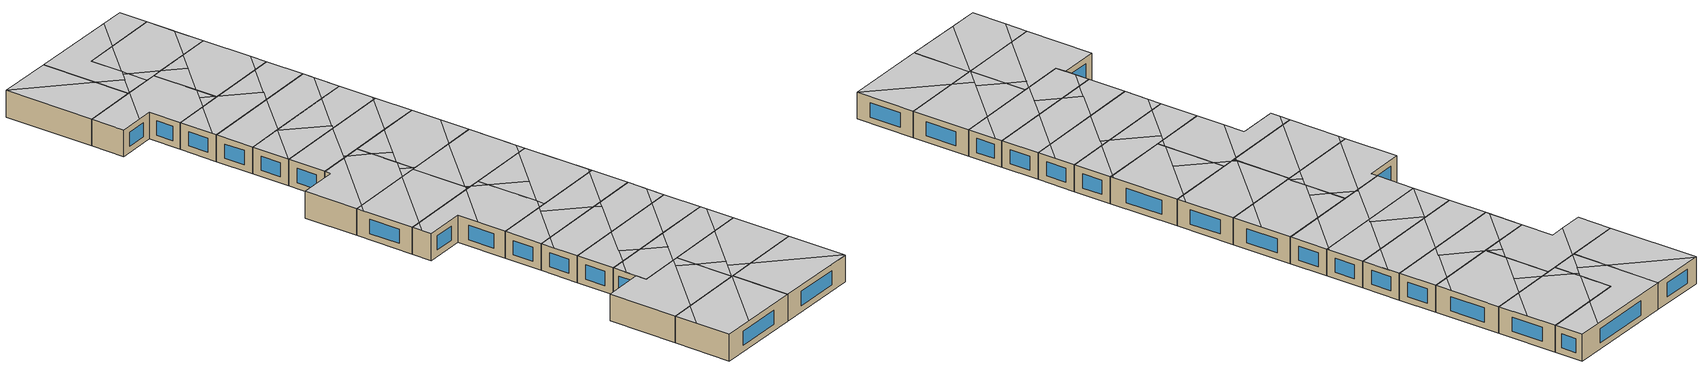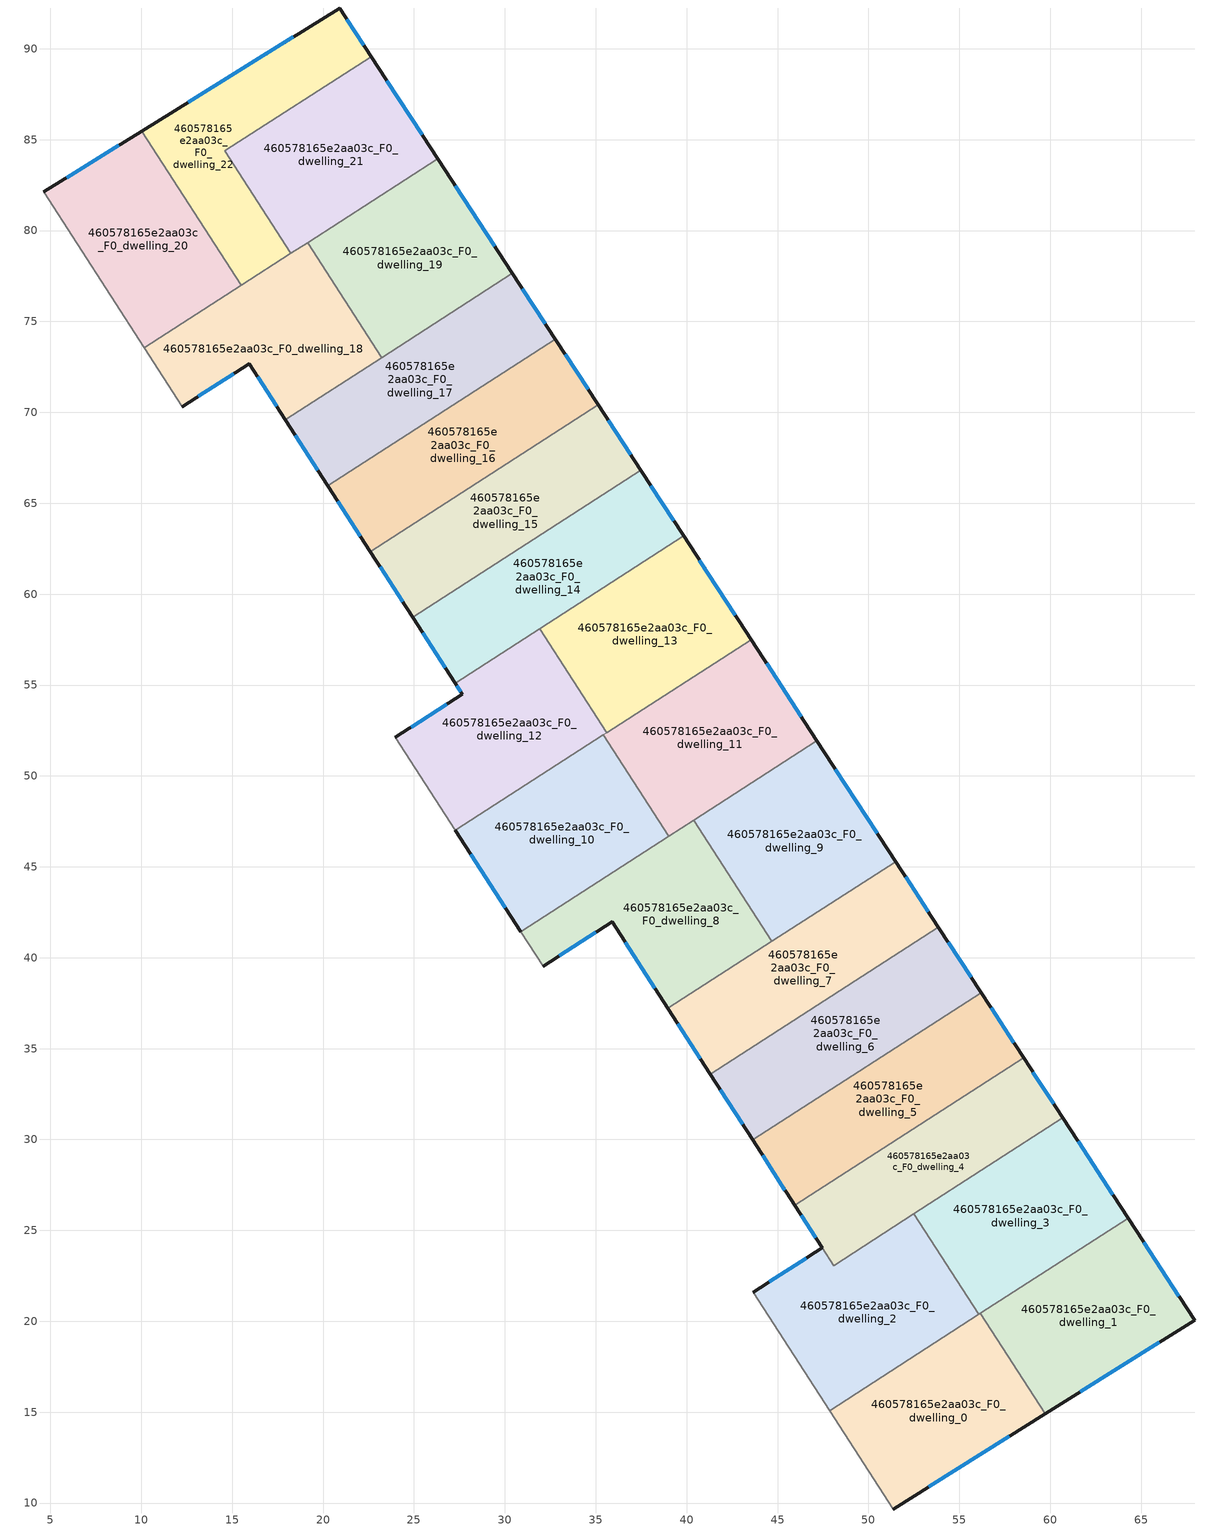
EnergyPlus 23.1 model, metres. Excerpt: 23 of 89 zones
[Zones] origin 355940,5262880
460578165e2aa03c_F0_dwelling_0
 floor ground (EU_floor_Construction): 56.16,20.44 59.72,14.92 51.35,9.67 47.86,15.09 z0
 wall outside (EU_wall_Construction): 51.35,9.67 59.72,14.92 z0:3
 wall to 460578165e2aa03c_F0_dwelling_1 (EU_wall_Construction): 59.72,14.92 56.16,20.44 z0:3
 wall adiabatic (EU_wall_Construction): 47.86,15.09 51.35,9.67 z0:3
 wall to 460578165e2aa03c_F0_dwelling_2 (EU_wall_Construction): 56.07,20.38 47.86,15.09 z0:3
 wall to 460578165e2aa03c_F0_dwelling_3 (EU_wall_Construction): 56.16,20.44 56.07,20.38 z0:3
 window (EU_Window_Construction): 53.32,10.9 57.76,13.68 z0.7:2.3
 ceiling to 460578165e2aa03c_F1_dwelling_2 (EU_floor_Construction): 54.1,11.4 56.04,20.36 50.01,16.48 49.25,12.94 51.35,9.67 z3
 ceiling to 460578165e2aa03c_F1_dwelling_4 (EU_floor_Construction): 49.25,12.94 50.01,16.48 47.86,15.09 z3
 ceiling to 460578165e2aa03c_F1_dwelling_0 (EU_floor_Construction): 59.72,14.92 56.16,20.44 56.07,20.38 56.04,20.36 54.1,11.4 z3
460578165e2aa03c_F0_dwelling_1
 floor ground (EU_floor_Construction): 64.28,25.67 67.94,20.06 59.72,14.92 56.16,20.44 z0
 wall outside (EU_wall_Construction): 59.72,14.92 67.94,20.06 64.28,25.67 z0:3
 wall to 460578165e2aa03c_F0_dwelling_3 (EU_wall_Construction): 64.28,25.67 56.16,20.44 z0:3
 window (EU_Window_Construction): 61.65,16.12 66.01,18.85 / 67.08,21.38 65.14,24.36 z0.7:2.3
 ceiling to 460578165e2aa03c_F1_dwelling_0 (EU_floor_Construction): 67.94,20.06 67.9,20.12 58.74,22.1 56.16,20.44 59.72,14.92 z3
 ceiling to 460578165e2aa03c_F1_dwelling_1 (EU_floor_Construction): 67.9,20.12 64.28,25.67 58.74,22.1 z3
460578165e2aa03c_F0_dwelling_10
 floor ground (EU_floor_Construction): 35.42,52.26 39.01,46.69 30.88,41.44 27.28,47.01 z0
 wall outside (EU_wall_Construction): 27.28,47.01 30.88,41.44 z0:3
 wall to 460578165e2aa03c_F0_dwelling_11 (EU_wall_Construction): 39.01,46.69 35.42,52.26 z0:3
 wall to 460578165e2aa03c_F0_dwelling_12 (EU_wall_Construction): 35.42,52.26 27.28,47.01 z0:3
 wall to 460578165e2aa03c_F0_dwelling_8 (EU_wall_Construction): 30.88,41.44 39.01,46.69 z0:3
 window (EU_Window_Construction): 28.13,45.7 30.03,42.75 z0.7:2.3
 ceiling to 460578165e2aa03c_F1_dwelling_10 (EU_floor_Construction): 38.67,46.47 38.79,47.03 35.42,52.26 33.88,51.27 31.9,42.1 z3
 ceiling to 460578165e2aa03c_F1_dwelling_8 (EU_floor_Construction): 39.01,46.69 38.81,47.01 38.79,47.01 38.67,46.47 z3
 ceiling to 460578165e2aa03c_F1_dwelling_12 (EU_floor_Construction): 31.9,42.1 33.88,51.26 28.02,47.49 27.76,46.27 30.88,41.44 z3
 ceiling to 460578165e2aa03c_F1_dwelling_14 (EU_floor_Construction): 27.76,46.27 28.02,47.49 27.28,47.01 z3
460578165e2aa03c_F0_dwelling_11
 floor ground (EU_floor_Construction): 43.54,57.5 47.17,51.94 39.01,46.69 35.42,52.26 z0
 wall outside (EU_wall_Construction): 47.17,51.94 43.54,57.5 z0:3
 wall to 460578165e2aa03c_F0_dwelling_13 (EU_wall_Construction): 43.54,57.5 35.6,52.38 z0:3
 wall to 460578165e2aa03c_F0_dwelling_9 (EU_wall_Construction): 40.38,47.57 47.17,51.94 z0:3
 wall to 460578165e2aa03c_F0_dwelling_12 (EU_wall_Construction): 35.6,52.38 35.42,52.26 z0:3
 wall to 460578165e2aa03c_F0_dwelling_8 (EU_wall_Construction): 39.01,46.69 40.38,47.57 z0:3
 window (EU_Window_Construction): 46.32,53.25 44.4,56.19 z0.7:2.3
 ceiling to 460578165e2aa03c_F1_dwelling_9 (EU_floor_Construction): 46.28,51.37 46.59,52.82 43.54,57.5 40.65,55.64 38.8,47.03 38.81,47.01 39.33,46.89 z3
 ceiling adiabatic (EU_roof_Construction): 38.8,47.03 40.65,55.64 35.42,52.26 z3
 ceiling to 460578165e2aa03c_F1_dwelling_7 (EU_floor_Construction): 47.17,51.94 46.59,52.82 46.28,51.37 z3
 ceiling to 460578165e2aa03c_F1_dwelling_8 (EU_floor_Construction): 39.33,46.89 38.81,47.01 39.01,46.69 z3
460578165e2aa03c_F0_dwelling_12
 floor ground (EU_floor_Construction): 31.91,58.1 35.6,52.38 27.28,47.01 23.98,52.14 27.67,54.49 27.27,55.11 z0
 wall outside (EU_wall_Construction): 27.27,55.11 27.67,54.49 23.98,52.14 z0:3
 wall to 460578165e2aa03c_F0_dwelling_13 (EU_wall_Construction): 35.6,52.38 31.91,58.1 z0:3
 wall adiabatic (EU_wall_Construction): 23.98,52.14 27.28,47.01 z0:3
 wall to 460578165e2aa03c_F0_dwelling_14 (EU_wall_Construction): 31.91,58.1 27.27,55.11 z0:3
 window (EU_Window_Construction): 26.8,53.94 24.85,52.69 / 27.37,54.96 27.58,54.64 z0.7:2.3
 ceiling to 460578165e2aa03c_F1_dwelling_12 (EU_floor_Construction): 33.88,51.26 34.49,54.1 32.89,56.59 30.41,57.13 30.06,56.9 28.02,47.49 z3
 ceiling to 460578165e2aa03c_F1_dwelling_11 (EU_floor_Construction): 35.5,52.54 34.49,54.1 34.21,52.82 z3
 ceiling to 460578165e2aa03c_F1_dwelling_14 (EU_floor_Construction): 28.02,47.49 30.06,56.9 27.27,55.11 27.67,54.49 23.98,52.14 27.28,47.01 z3
 ceiling to 460578165e2aa03c_F1_dwelling_13 (EU_floor_Construction): 32.89,56.59 31.91,58.1 30.41,57.13 z3
 ceiling to 460578165e2aa03c_F1_dwelling_10 (EU_floor_Construction): 35.6,52.38 35.5,52.54 34.21,52.82 33.88,51.27 z3
460578165e2aa03c_F0_dwelling_13
 floor ground (EU_floor_Construction): 39.83,63.2 43.54,57.5 35.6,52.38 31.91,58.1 z0
 wall outside (EU_wall_Construction): 43.54,57.5 39.83,63.2 z0:3
 wall to 460578165e2aa03c_F0_dwelling_14 (EU_wall_Construction): 39.83,63.2 31.91,58.1 z0:3
 window (EU_Window_Construction): 42.67,58.84 40.7,61.86 z0.7:2.3
 ceiling to 460578165e2aa03c_F1_dwelling_11 (EU_floor_Construction): 40.65,55.63 41.68,60.37 39.83,63.2 35.91,60.68 34.49,54.1 35.5,52.54 35.77,52.48 z3
 ceiling to 460578165e2aa03c_F1_dwelling_9 (EU_floor_Construction): 43.54,57.5 41.68,60.37 40.65,55.63 z3
 ceiling to 460578165e2aa03c_F1_dwelling_13 (EU_floor_Construction): 34.93,56.15 35.91,60.68 31.91,58.1 32.89,56.59 z3
 ceiling to 460578165e2aa03c_F1_dwelling_10 (EU_floor_Construction): 35.77,52.48 35.5,52.54 35.6,52.38 z3
 ceiling to 460578165e2aa03c_F1_dwelling_12 (EU_floor_Construction): 34.49,54.1 34.93,56.15 32.89,56.59 z3
460578165e2aa03c_F0_dwelling_14
 floor ground (EU_floor_Construction): 37.48,66.81 39.83,63.2 27.27,55.11 24.94,58.72 z0
 wall outside (EU_wall_Construction): 24.94,58.72 27.27,55.11 / 39.83,63.2 37.48,66.81 z0:3
 wall to 460578165e2aa03c_F0_dwelling_15 (EU_wall_Construction): 37.48,66.81 24.94,58.72 z0:3
 window (EU_Window_Construction): 25.49,57.87 26.72,55.96 / 39.28,64.05 38.03,65.96 z0.7:2.3
 ceiling to 460578165e2aa03c_F1_dwelling_13 (EU_floor_Construction): 35.91,60.68 37.19,66.62 31.34,62.85 30.12,57.19 30.4,57.13 z3
 ceiling to 460578165e2aa03c_F1_dwelling_11 (EU_floor_Construction): 39.83,63.2 37.48,66.81 37.19,66.62 35.91,60.68 z3
 ceiling to 460578165e2aa03c_F1_dwelling_12 (EU_floor_Construction): 30.4,57.13 30.12,57.19 30.06,56.9 z3
 ceiling to 460578165e2aa03c_F1_dwelling_14 (EU_floor_Construction): 30.06,56.9 31.34,62.85 24.94,58.72 27.27,55.11 z3
460578165e2aa03c_F0_dwelling_15
 floor ground (EU_floor_Construction): 35.13,70.42 37.48,66.81 24.94,58.72 22.61,62.34 z0
 wall outside (EU_wall_Construction): 22.61,62.34 24.94,58.72 / 37.48,66.81 35.13,70.42 z0:3
 wall to 460578165e2aa03c_F0_dwelling_16 (EU_wall_Construction): 35.13,70.42 22.61,62.34 z0:3
 window (EU_Window_Construction): 23.15,61.49 24.39,59.57 / 36.93,67.66 35.68,69.57 z0.7:2.3
 ceiling to 460578165e2aa03c_F1_dwelling_14 (EU_floor_Construction): 31.34,62.85 31.45,63.34 26.17,64.48 24.93,58.73 24.94,58.72 z3
 ceiling to 460578165e2aa03c_F1_dwelling_13 (EU_floor_Construction): 37.19,66.62 37.29,67.09 35.13,70.42 32.63,68.81 31.34,62.85 z3
 ceiling to 460578165e2aa03c_F1_dwelling_15 (EU_floor_Construction): 31.45,63.34 32.63,68.81 26.22,64.67 26.17,64.48 z3
 ceiling to 460578165e2aa03c_F1_dwelling_11 (EU_floor_Construction): 37.48,66.81 37.29,67.09 37.19,66.62 z3
 ceiling to 460578165e2aa03c_F1_dwelling_16 (EU_floor_Construction): 24.93,58.73 26.22,64.67 22.61,62.34 z3
460578165e2aa03c_F0_dwelling_16
 floor ground (EU_floor_Construction): 32.77,74.03 35.13,70.42 22.61,62.34 20.27,65.97 z0
 wall outside (EU_wall_Construction): 20.27,65.97 22.61,62.34 / 35.13,70.42 32.77,74.03 z0:3
 wall to 460578165e2aa03c_F0_dwelling_17 (EU_wall_Construction): 32.77,74.03 20.27,65.97 z0:3
 window (EU_Window_Construction): 20.82,65.12 22.06,63.2 / 34.57,71.27 33.33,73.18 z0.7:2.3
 ceiling to 460578165e2aa03c_F1_dwelling_16 (EU_floor_Construction): 26.22,64.67 27.5,70.64 20.27,65.97 22.61,62.34 z3
 ceiling to 460578165e2aa03c_F1_dwelling_13 (EU_floor_Construction): 35.13,70.42 33.51,72.9 32.63,68.81 z3
 ceiling adiabatic (EU_roof_Construction): 32.63,68.81 33.51,72.9 32.77,74.03 27.5,70.64 26.22,64.67 z3
460578165e2aa03c_F0_dwelling_17
 floor ground (EU_floor_Construction): 30.41,77.65 32.77,74.03 20.27,65.97 17.93,69.6 z0
 wall outside (EU_wall_Construction): 17.93,69.6 20.27,65.97 / 32.77,74.03 30.41,77.65 z0:3
 wall to 460578165e2aa03c_F0_dwelling_19 (EU_wall_Construction): 30.41,77.65 23.22,73.01 z0:3
 wall to 460578165e2aa03c_F0_dwelling_18 (EU_wall_Construction): 23.22,73.01 17.93,69.6 z0:3
 window (EU_Window_Construction): 18.48,68.75 19.72,66.82 / 32.22,74.88 30.97,76.8 z0.7:2.3
 ceiling to 460578165e2aa03c_F1_dwelling_16 (EU_floor_Construction): 27.5,70.64 27.82,72.11 23.33,73.08 21.18,71.7 20.03,66.35 20.27,65.97 z3
 ceiling to 460578165e2aa03c_F1_dwelling_15 (EU_floor_Construction): 32.77,74.03 30.41,77.65 28.79,76.61 27.5,70.64 z3
 ceiling to 460578165e2aa03c_F1_dwelling_18 (EU_floor_Construction): 20.03,66.35 21.18,71.7 17.93,69.6 z3
 ceiling to 460578165e2aa03c_F1_dwelling_17 (EU_floor_Construction): 27.82,72.11 28.79,76.61 23.33,73.08 z3
460578165e2aa03c_F0_dwelling_18
 floor ground (EU_floor_Construction): 19.15,79.34 23.22,73.01 17.93,69.6 15.94,72.68 12.26,70.32 10.17,73.55 z0
 wall outside (EU_wall_Construction): 12.26,70.32 15.94,72.68 17.93,69.6 z0:3
 wall adiabatic (EU_wall_Construction): 10.17,73.55 12.26,70.32 z0:3
 wall to 460578165e2aa03c_F0_dwelling_20 (EU_wall_Construction): 15.49,76.98 10.17,73.55 z0:3
 wall to 460578165e2aa03c_F0_dwelling_19 (EU_wall_Construction): 23.22,73.01 19.15,79.34 z0:3
 wall to 460578165e2aa03c_F0_dwelling_22 (EU_wall_Construction): 18.23,78.75 15.49,76.98 z0:3
 wall to 460578165e2aa03c_F0_dwelling_21 (EU_wall_Construction): 19.15,79.34 18.23,78.75 z0:3
 window (EU_Window_Construction): 16.41,71.96 17.46,70.32 / 13.12,70.87 15.08,72.13 z0.7:2.3
 ceiling to 460578165e2aa03c_F1_dwelling_18 (EU_floor_Construction): 21.18,71.7 21.91,75.05 19.15,79.34 15.67,77.09 14.52,71.77 15.94,72.68 17.93,69.6 z3
 ceiling to 460578165e2aa03c_F1_dwelling_16 (EU_floor_Construction): 23.22,73.01 23.15,73.12 21.56,73.46 21.18,71.7 z3
 ceiling adiabatic (EU_roof_Construction): 14.52,71.77 15.67,77.09 10.17,73.55 12.26,70.32 z3
 ceiling to 460578165e2aa03c_F1_dwelling_17 (EU_floor_Construction): 23.15,73.12 21.91,75.05 21.56,73.46 z3
460578165e2aa03c_F0_dwelling_19
 floor ground (EU_floor_Construction): 26.31,83.95 30.41,77.65 23.22,73.01 19.15,79.34 z0
 wall outside (EU_wall_Construction): 30.41,77.65 26.31,83.95 z0:3
 wall to 460578165e2aa03c_F0_dwelling_21 (EU_wall_Construction): 26.31,83.95 19.15,79.34 z0:3
 window (EU_Window_Construction): 29.45,79.13 27.27,82.47 z0.7:2.3
 ceiling to 460578165e2aa03c_F1_dwelling_17 (EU_floor_Construction): 28.79,76.61 29.37,79.26 26.31,83.95 23.43,82.1 21.91,75.05 23.15,73.12 23.33,73.08 z3
 ceiling to 460578165e2aa03c_F1_dwelling_18 (EU_floor_Construction): 21.91,75.05 22.84,79.38 20.12,79.96 19.15,79.34 z3
 ceiling to 460578165e2aa03c_F1_dwelling_15 (EU_floor_Construction): 30.41,77.65 29.37,79.26 28.79,76.61 z3
 ceiling to 460578165e2aa03c_F1_dwelling_19 (EU_floor_Construction): 22.84,79.38 23.43,82.1 20.12,79.96 z3
460578165e2aa03c_F0_dwelling_2
 floor ground (EU_floor_Construction): 52.5,25.91 56.07,20.38 47.86,15.09 43.66,21.61 47.46,24.04 48.09,23.06 z0
 wall outside (EU_wall_Construction): 47.46,24.04 43.66,21.61 z0:3
 wall to 460578165e2aa03c_F0_dwelling_3 (EU_wall_Construction): 56.07,20.38 52.5,25.91 z0:3
 wall adiabatic (EU_wall_Construction): 43.66,21.61 47.86,15.09 z0:3
 wall to 460578165e2aa03c_F0_dwelling_4 (EU_wall_Construction): 52.5,25.91 48.09,23.06 47.46,24.04 z0:3
 window (EU_Window_Construction): 46.57,23.47 44.55,22.18 z0.7:2.3
 ceiling to 460578165e2aa03c_F1_dwelling_4 (EU_floor_Construction): 50.01,16.48 51.98,25.57 48.09,23.06 47.46,24.04 43.66,21.61 47.86,15.09 z3
 ceiling adiabatic (EU_roof_Construction): 53.73,24 52.5,25.91 51.98,25.57 51.73,24.43 z3
 ceiling to 460578165e2aa03c_F1_dwelling_2 (EU_floor_Construction): 56.04,20.36 56.05,20.4 53.73,24 51.73,24.43 50.02,16.48 z3
460578165e2aa03c_F0_dwelling_20
 floor ground (EU_floor_Construction): 10.01,85.47 15.49,76.98 10.17,73.55 4.64,82.13 z0
 wall outside (EU_wall_Construction): 10.01,85.47 4.64,82.13 z0:3
 wall to 460578165e2aa03c_F0_dwelling_22 (EU_wall_Construction): 15.49,76.98 10.01,85.47 z0:3
 wall adiabatic (EU_wall_Construction): 4.64,82.13 10.17,73.55 z0:3
 window (EU_Window_Construction): 8.75,84.69 5.9,82.92 z0.7:2.3
 ceiling to 460578165e2aa03c_F1_dwelling_20 (EU_floor_Construction): 15.49,76.98 13.34,80.31 4.71,82.18 4.64,82.13 10.17,73.55 z3
 ceiling to 460578165e2aa03c_F1_dwelling_21 (EU_floor_Construction): 13.34,80.31 10.01,85.47 4.71,82.18 z3
460578165e2aa03c_F0_dwelling_21
 floor ground (EU_floor_Construction): 22.65,89.57 26.31,83.95 18.23,78.75 14.6,84.38 z0
 wall outside (EU_wall_Construction): 26.31,83.95 22.65,89.57 z0:3
 wall to 460578165e2aa03c_F0_dwelling_22 (EU_wall_Construction): 22.65,89.57 14.6,84.38 18.23,78.75 z0:3
 window (EU_Window_Construction): 25.45,85.27 23.51,88.25 z0.7:2.3
 ceiling to 460578165e2aa03c_F1_dwelling_19 (EU_floor_Construction): 23.43,82.1 24.44,86.81 22.65,89.57 17.67,86.35 16.58,81.32 17.02,80.63 20.12,79.96 z3
 ceiling to 460578165e2aa03c_F1_dwelling_17 (EU_floor_Construction): 26.31,83.95 24.44,86.81 23.43,82.1 z3
 ceiling to 460578165e2aa03c_F1_dwelling_18 (EU_floor_Construction): 20.12,79.96 17.02,80.63 18.23,78.75 z3
 ceiling to 460578165e2aa03c_F1_dwelling_21 (EU_floor_Construction): 16.58,81.32 17.67,86.35 14.6,84.38 z3
460578165e2aa03c_F0_dwelling_22
 floor ground (EU_floor_Construction): 20.91,92.24 22.65,89.57 14.6,84.38 18.23,78.75 15.49,76.98 10.01,85.47 z0
 wall outside (EU_wall_Construction): 22.65,89.57 20.91,92.24 10.01,85.47 z0:3
 window (EU_Window_Construction): 18.35,90.65 12.57,87.06 / 22.24,90.19 21.31,91.61 z0.7:2.3
 ceiling to 460578165e2aa03c_F1_dwelling_21 (EU_floor_Construction): 16.23,79.69 16.58,81.32 14.6,84.38 17.67,86.35 18.63,90.83 10.01,85.47 13.34,80.31 z3
 ceiling to 460578165e2aa03c_F1_dwelling_19 (EU_floor_Construction): 22.65,89.57 20.91,92.24 18.63,90.83 17.67,86.35 z3
 ceiling to 460578165e2aa03c_F1_dwelling_18 (EU_floor_Construction): 18.23,78.75 17.02,80.63 16.46,80.75 15.67,77.09 z3
 ceiling adiabatic (EU_roof_Construction): 18.23,78.75 16.58,81.32 16.46,80.75 17.02,80.63 18.23,78.75 15.67,77.09 16.23,79.69 13.34,80.31 15.49,76.98 z3
460578165e2aa03c_F0_dwelling_3
 floor ground (EU_floor_Construction): 60.69,31.19 64.28,25.67 56.07,20.38 52.5,25.91 z0
 wall outside (EU_wall_Construction): 64.28,25.67 60.69,31.19 z0:3
 wall to 460578165e2aa03c_F0_dwelling_4 (EU_wall_Construction): 60.69,31.19 52.5,25.91 z0:3
 window (EU_Window_Construction): 63.44,26.97 61.53,29.89 z0.7:2.3
 ceiling to 460578165e2aa03c_F1_dwelling_1 (EU_floor_Construction): 64.28,25.67 60.69,31.19 58.01,29.46 56.52,22.58 58.74,22.1 z3
 ceiling to 460578165e2aa03c_F1_dwelling_0 (EU_floor_Construction): 58.74,22.1 56.52,22.58 56.05,20.4 56.07,20.38 56.16,20.44 z3
 ceiling to 460578165e2aa03c_F1_dwelling_3 (EU_floor_Construction): 56.69,23.36 58.01,29.46 52.5,25.91 53.73,24 z3
 ceiling to 460578165e2aa03c_F1_dwelling_2 (EU_floor_Construction): 56.05,20.4 56.69,23.36 53.73,24 z3
460578165e2aa03c_F0_dwelling_4
 floor ground (EU_floor_Construction): 58.54,34.49 60.69,31.19 48.09,23.06 45.96,26.37 z0
 wall outside (EU_wall_Construction): 60.69,31.19 58.54,34.49 / 45.96,26.37 47.46,24.04 z0:3
 wall to 460578165e2aa03c_F0_dwelling_5 (EU_wall_Construction): 58.54,34.49 45.96,26.37 z0:3
 window (EU_Window_Construction): 60.19,31.96 59.05,33.71 / 46.31,25.82 47.11,24.59 z0.7:2.3
 ceiling to 460578165e2aa03c_F1_dwelling_3 (EU_floor_Construction): 58.01,29.46 58.96,33.85 58.54,34.49 53.15,31.01 51.98,25.57 z3
 ceiling to 460578165e2aa03c_F1_dwelling_1 (EU_floor_Construction): 60.69,31.19 58.96,33.85 58.01,29.46 z3
 ceiling to 460578165e2aa03c_F1_dwelling_4 (EU_floor_Construction): 51.98,25.57 52.56,28.27 49.82,28.87 47.32,27.25 46.83,25.01 48.09,23.06 z3
 ceiling to 460578165e2aa03c_F1_dwelling_5 (EU_floor_Construction): 52.56,28.27 53.15,31.01 49.82,28.87 z3
 ceiling to 460578165e2aa03c_F1_dwelling_6 (EU_floor_Construction): 46.83,25.01 47.32,27.25 45.96,26.37 z3
460578165e2aa03c_F0_dwelling_5
 floor ground (EU_floor_Construction): 56.2,38.08 58.54,34.49 45.96,26.37 43.63,29.98 z0
 wall outside (EU_wall_Construction): 43.63,29.98 45.96,26.37 / 58.54,34.49 56.2,38.08 z0:3
 wall to 460578165e2aa03c_F0_dwelling_6 (EU_wall_Construction): 56.2,38.08 43.63,29.98 z0:3
 window (EU_Window_Construction): 44.18,29.13 45.41,27.22 / 57.99,35.33 56.75,37.24 z0.7:2.3
 ceiling to 460578165e2aa03c_F1_dwelling_5 (EU_floor_Construction): 53.15,31.01 54.44,36.95 48.6,33.18 47.76,29.31 49.82,28.87 z3
 ceiling to 460578165e2aa03c_F1_dwelling_6 (EU_floor_Construction): 47.32,27.25 48.6,33.18 43.63,29.98 45.96,26.37 z3
 ceiling to 460578165e2aa03c_F1_dwelling_3 (EU_floor_Construction): 58.54,34.49 56.2,38.08 54.44,36.95 53.15,31.01 z3
 ceiling to 460578165e2aa03c_F1_dwelling_4 (EU_floor_Construction): 49.82,28.87 47.76,29.31 47.32,27.25 z3
460578165e2aa03c_F0_dwelling_6
 floor ground (EU_floor_Construction): 53.85,41.68 56.2,38.08 43.63,29.98 41.3,33.59 z0
 wall outside (EU_wall_Construction): 41.3,33.59 43.63,29.98 / 56.2,38.08 53.85,41.68 z0:3
 wall to 460578165e2aa03c_F0_dwelling_7 (EU_wall_Construction): 53.85,41.68 41.3,33.59 z0:3
 window (EU_Window_Construction): 41.85,32.74 43.08,30.83 / 55.65,38.93 54.4,40.84 z0.7:2.3
 ceiling to 460578165e2aa03c_F1_dwelling_6 (EU_floor_Construction): 48.6,33.18 49.7,38.29 48.86,38.47 42.62,34.44 42.15,32.27 43.63,29.98 z3
 ceiling to 460578165e2aa03c_F1_dwelling_5 (EU_floor_Construction): 54.44,36.95 55.06,39.83 53.85,41.68 49.88,39.13 48.6,33.18 z3
 ceiling to 460578165e2aa03c_F1_dwelling_3 (EU_floor_Construction): 56.2,38.08 55.06,39.83 54.44,36.95 z3
 ceiling to 460578165e2aa03c_F1_dwelling_8 (EU_floor_Construction): 42.15,32.27 42.62,34.44 41.3,33.59 z3
 ceiling to 460578165e2aa03c_F1_dwelling_7 (EU_floor_Construction): 49.7,38.29 49.88,39.13 48.86,38.47 z3
460578165e2aa03c_F0_dwelling_7
 floor ground (EU_floor_Construction): 51.5,45.29 53.85,41.68 41.3,33.59 38.97,37.21 z0
 wall outside (EU_wall_Construction): 38.97,37.21 41.3,33.59 / 53.85,41.68 51.5,45.29 z0:3
 wall to 460578165e2aa03c_F0_dwelling_9 (EU_wall_Construction): 51.5,45.29 44.69,40.9 z0:3
 wall to 460578165e2aa03c_F0_dwelling_8 (EU_wall_Construction): 44.68,40.9 38.97,37.21 z0:3
 window (EU_Window_Construction): 39.52,36.36 40.75,34.44 / 53.3,42.53 52.05,44.44 z0.7:2.3
 ceiling to 460578165e2aa03c_F1_dwelling_7 (EU_floor_Construction): 49.88,39.13 51.17,45.08 43.91,40.39 43.73,39.58 48.86,38.47 z3
 ceiling to 460578165e2aa03c_F1_dwelling_6 (EU_floor_Construction): 48.86,38.47 43.73,39.58 42.62,34.44 z3
 ceiling to 460578165e2aa03c_F1_dwelling_8 (EU_floor_Construction): 42.62,34.44 43.91,40.39 38.97,37.21 41.3,33.59 z3
 ceiling to 460578165e2aa03c_F1_dwelling_5 (EU_floor_Construction): 53.85,41.68 51.5,45.29 51.17,45.08 49.88,39.13 z3
460578165e2aa03c_F0_dwelling_8
 floor ground (EU_floor_Construction): 40.38,47.57 44.68,40.9 38.97,37.21 35.91,41.97 32.1,39.54 30.88,41.44 z0
 wall outside (EU_wall_Construction): 32.1,39.54 35.91,41.97 38.97,37.21 z0:3
 wall adiabatic (EU_wall_Construction): 30.88,41.44 32.1,39.54 z0:3
 wall to 460578165e2aa03c_F0_dwelling_9 (EU_wall_Construction): 44.68,40.9 40.38,47.57 z0:3
 window (EU_Window_Construction): 32.99,40.11 35.01,41.4 / 36.62,40.85 38.25,38.33 z0.7:2.3
 ceiling to 460578165e2aa03c_F1_dwelling_8 (EU_floor_Construction): 43.91,40.39 44.18,41.67 41.06,46.52 39.34,46.89 38.67,46.47 37.25,39.88 38.97,37.21 z3
 ceiling to 460578165e2aa03c_F1_dwelling_10 (EU_floor_Construction): 37.25,39.88 38.67,46.47 31.9,42.1 31.53,40.42 32.1,39.54 35.91,41.97 z3
 ceiling adiabatic (EU_roof_Construction): 41.06,46.52 40.38,47.57 39.34,46.89 z3
 ceiling to 460578165e2aa03c_F1_dwelling_12 (EU_floor_Construction): 31.53,40.42 31.9,42.1 30.88,41.44 z3
 ceiling to 460578165e2aa03c_F1_dwelling_7 (EU_floor_Construction): 44.68,40.9 44.18,41.67 43.91,40.39 z3
460578165e2aa03c_F0_dwelling_9
 floor ground (EU_floor_Construction): 47.17,51.94 51.5,45.29 44.68,40.9 40.38,47.57 z0
 wall outside (EU_wall_Construction): 51.5,45.29 47.17,51.94 z0:3
 window (EU_Window_Construction): 50.48,46.85 48.18,50.38 z0.7:2.3
 ceiling to 460578165e2aa03c_F1_dwelling_7 (EU_floor_Construction): 51.17,45.08 51.29,45.62 47.17,51.94 46.28,51.37 44.18,41.67 44.68,40.9 z3
 ceiling to 460578165e2aa03c_F1_dwelling_8 (EU_floor_Construction): 44.18,41.67 45.04,45.66 41.06,46.52 z3
 ceiling to 460578165e2aa03c_F1_dwelling_5 (EU_floor_Construction): 51.5,45.29 51.29,45.62 51.17,45.08 z3
 ceiling to 460578165e2aa03c_F1_dwelling_9 (EU_floor_Construction): 45.04,45.66 46.28,51.37 40.38,47.57 41.06,46.52 z3
[Building]
EU S2 Campaign: North Axis=0; Terrain=City; Solar Distribution=FullExterior
[Site:Location]
Budapest.Ferenc.Liszt.Intl.AP: Latitude=47.437; Longitude=19.256; Time Zone=1; Elevation=185
[SizingPeriod:WeatherFileDays]
AnnualSizingPeriod: Begin Month=1; Begin Day of Month=1; End Month=12; End Day of Month=31; Day of Week for Start Day=Monday; Use Weather File Daylight Saving Period=No; Use Weather File Rain and Snow Indicators=No
[MATERIAL]
EU_InternalMass_Material: Roughness=MediumRough; Thickness=0.1; Conductivity=1; Density=1800; Specific Heat=900; Thermal Absorptance=0.9; Solar Absorptance=0.7; Visible Absorptance=0.7
[MATERIAL:NOMASS] Roughness=MediumRough; Thermal Absorptance=0.9; Solar Absorptance=0.7; Visible Absorptance=0.7
Name | Thermal Resistance
EU_wall_NoMass | 0.832559
EU_roof_NoMass | 1.39638
EU_floor_NoMass | 0.872794
[WINDOWMATERIAL:SIMPLEGLAZINGSYSTEM]
EU_Window_SimpleGlazing: UFactor=2.79869; Solar Heat Gain Coefficient=0.75; Visible Transmittance=0.75
[CONSTRUCTION]
EU_wall_Construction: EU_wall_NoMass
EU_roof_Construction: EU_roof_NoMass
EU_floor_Construction: EU_floor_NoMass
EU_Window_Construction: EU_Window_SimpleGlazing
EU_InternalMass_Construction: EU_InternalMass_Material
[ZONE] Type=1; Multiplier=1; Ceiling Height=autocalculate; Floor Area=autocalculate; Part of Total Floor Area=Yes
Name | Volume
460578165e2aa03c_F0_dwelling_0 | 192.697
460578165e2aa03c_F0_dwelling_1; 460578165e2aa03c_F0_dwelling_13; 460578165e2aa03c_F0_dwelling_9 | 192.695
460578165e2aa03c_F0_dwelling_10; 460578165e2aa03c_F0_dwelling_8 | 192.675
460578165e2aa03c_F0_dwelling_11 | 192.691
460578165e2aa03c_F0_dwelling_12; 460578165e2aa03c_F0_dwelling_18 | 192.701
460578165e2aa03c_F0_dwelling_14; 460578165e2aa03c_F0_dwelling_6 | 192.698
460578165e2aa03c_F0_dwelling_15 | 192.704
460578165e2aa03c_F0_dwelling_16 | 192.68
460578165e2aa03c_F0_dwelling_17 | 192.7
460578165e2aa03c_F0_dwelling_19 | 192.67
460578165e2aa03c_F0_dwelling_2 | 208.475
460578165e2aa03c_F0_dwelling_20; 460578165e2aa03c_F0_dwelling_3; 460578165e2aa03c_F0_dwelling_5 | 192.703
460578165e2aa03c_F0_dwelling_21 | 192.72
460578165e2aa03c_F0_dwelling_22 | 192.714
460578165e2aa03c_F0_dwelling_4 | 176.919
460578165e2aa03c_F0_dwelling_7 | 192.687
[INTERNALMASS] Construction=EU_InternalMass_Construction
Name | Zone or ZoneList | Surface Area
460578165e2aa03c_F0_dwelling_0_EU_InternalMass | 460578165e2aa03c_F0_dwelling_0 | 64.2332
460578165e2aa03c_F0_dwelling_1_EU_InternalMass | 460578165e2aa03c_F0_dwelling_1 | 64.23
460578165e2aa03c_F0_dwelling_2_EU_InternalMass | 460578165e2aa03c_F0_dwelling_2 | 69.4909
460578165e2aa03c_F0_dwelling_3_EU_InternalMass | 460578165e2aa03c_F0_dwelling_3 | 64.234
460578165e2aa03c_F0_dwelling_4_EU_InternalMass | 460578165e2aa03c_F0_dwelling_4 | 58.9711
460578165e2aa03c_F0_dwelling_5_EU_InternalMass | 460578165e2aa03c_F0_dwelling_5 | 64.2346
460578165e2aa03c_F0_dwelling_6_EU_InternalMass | 460578165e2aa03c_F0_dwelling_6 | 64.2327
460578165e2aa03c_F0_dwelling_7_EU_InternalMass | 460578165e2aa03c_F0_dwelling_7 | 64.2289
460578165e2aa03c_F0_dwelling_8_EU_InternalMass | 460578165e2aa03c_F0_dwelling_8 | 64.2251
460578165e2aa03c_F0_dwelling_9_EU_InternalMass | 460578165e2aa03c_F0_dwelling_9 | 64.2295
460578165e2aa03c_F0_dwelling_10_EU_InternalMass | 460578165e2aa03c_F0_dwelling_10 | 64.2263
460578165e2aa03c_F0_dwelling_11_EU_InternalMass | 460578165e2aa03c_F0_dwelling_11 | 64.2306
460578165e2aa03c_F0_dwelling_12_EU_InternalMass | 460578165e2aa03c_F0_dwelling_12 | 64.2352
460578165e2aa03c_F0_dwelling_13_EU_InternalMass | 460578165e2aa03c_F0_dwelling_13 | 64.2315
460578165e2aa03c_F0_dwelling_14_EU_InternalMass | 460578165e2aa03c_F0_dwelling_14 | 64.2327
460578165e2aa03c_F0_dwelling_15_EU_InternalMass | 460578165e2aa03c_F0_dwelling_15 | 64.2347
460578165e2aa03c_F0_dwelling_16_EU_InternalMass | 460578165e2aa03c_F0_dwelling_16 | 64.2268
460578165e2aa03c_F0_dwelling_17_EU_InternalMass | 460578165e2aa03c_F0_dwelling_17 | 64.2334
460578165e2aa03c_F0_dwelling_18_EU_InternalMass | 460578165e2aa03c_F0_dwelling_18 | 64.2328
460578165e2aa03c_F0_dwelling_19_EU_InternalMass | 460578165e2aa03c_F0_dwelling_19 | 64.2234
460578165e2aa03c_F0_dwelling_20_EU_InternalMass | 460578165e2aa03c_F0_dwelling_20 | 64.2324
460578165e2aa03c_F0_dwelling_21_EU_InternalMass | 460578165e2aa03c_F0_dwelling_21 | 64.2386
460578165e2aa03c_F0_dwelling_22_EU_InternalMass | 460578165e2aa03c_F0_dwelling_22 | 64.2378
[OTHEREQUIPMENT] Fuel Type=Electricity; Design Level Calculation Method=Watts/Area; Power per Zone Floor Area=1; Fraction Latent=0; Fraction Radiant=0; Fraction Lost=0; Carbon Dioxide Generation Rate=0; EndUse Subcategory=EU_Step8_InternalGains
Name | Zone or ZoneList or Space or SpaceList | Schedule
EU_Step8_InternalGain_460578165e2aa03c_F0_dwelling_0_f000 | 460578165e2aa03c_F0_dwelling_0 | EU_Step8_GainSchedule_460578165e2aa03c_F0_dwelling_0_f000
EU_Step8_InternalGain_460578165e2aa03c_F0_dwelling_1_f000 | 460578165e2aa03c_F0_dwelling_1 | EU_Step8_GainSchedule_460578165e2aa03c_F0_dwelling_1_f000
EU_Step8_InternalGain_460578165e2aa03c_F0_dwelling_2_f000 | 460578165e2aa03c_F0_dwelling_2 | EU_Step8_GainSchedule_460578165e2aa03c_F0_dwelling_2_f000
EU_Step8_InternalGain_460578165e2aa03c_F0_dwelling_3_f000 | 460578165e2aa03c_F0_dwelling_3 | EU_Step8_GainSchedule_460578165e2aa03c_F0_dwelling_3_f000
EU_Step8_InternalGain_460578165e2aa03c_F0_dwelling_4_f000 | 460578165e2aa03c_F0_dwelling_4 | EU_Step8_GainSchedule_460578165e2aa03c_F0_dwelling_4_f000
EU_Step8_InternalGain_460578165e2aa03c_F0_dwelling_5_f000 | 460578165e2aa03c_F0_dwelling_5 | EU_Step8_GainSchedule_460578165e2aa03c_F0_dwelling_5_f000
EU_Step8_InternalGain_460578165e2aa03c_F0_dwelling_6_f000 | 460578165e2aa03c_F0_dwelling_6 | EU_Step8_GainSchedule_460578165e2aa03c_F0_dwelling_6_f000
EU_Step8_InternalGain_460578165e2aa03c_F0_dwelling_7_f000 | 460578165e2aa03c_F0_dwelling_7 | EU_Step8_GainSchedule_460578165e2aa03c_F0_dwelling_7_f000
EU_Step8_InternalGain_460578165e2aa03c_F0_dwelling_8_f000 | 460578165e2aa03c_F0_dwelling_8 | EU_Step8_GainSchedule_460578165e2aa03c_F0_dwelling_8_f000
EU_Step8_InternalGain_460578165e2aa03c_F0_dwelling_9_f000 | 460578165e2aa03c_F0_dwelling_9 | EU_Step8_GainSchedule_460578165e2aa03c_F0_dwelling_9_f000
EU_Step8_InternalGain_460578165e2aa03c_F0_dwelling_10_f000 | 460578165e2aa03c_F0_dwelling_10 | EU_Step8_GainSchedule_460578165e2aa03c_F0_dwelling_10_f000
EU_Step8_InternalGain_460578165e2aa03c_F0_dwelling_11_f000 | 460578165e2aa03c_F0_dwelling_11 | EU_Step8_GainSchedule_460578165e2aa03c_F0_dwelling_11_f000
EU_Step8_InternalGain_460578165e2aa03c_F0_dwelling_12_f000 | 460578165e2aa03c_F0_dwelling_12 | EU_Step8_GainSchedule_460578165e2aa03c_F0_dwelling_12_f000
EU_Step8_InternalGain_460578165e2aa03c_F0_dwelling_13_f000 | 460578165e2aa03c_F0_dwelling_13 | EU_Step8_GainSchedule_460578165e2aa03c_F0_dwelling_13_f000
EU_Step8_InternalGain_460578165e2aa03c_F0_dwelling_14_f000 | 460578165e2aa03c_F0_dwelling_14 | EU_Step8_GainSchedule_460578165e2aa03c_F0_dwelling_14_f000
EU_Step8_InternalGain_460578165e2aa03c_F0_dwelling_15_f000 | 460578165e2aa03c_F0_dwelling_15 | EU_Step8_GainSchedule_460578165e2aa03c_F0_dwelling_15_f000
EU_Step8_InternalGain_460578165e2aa03c_F0_dwelling_16_f000 | 460578165e2aa03c_F0_dwelling_16 | EU_Step8_GainSchedule_460578165e2aa03c_F0_dwelling_16_f000
EU_Step8_InternalGain_460578165e2aa03c_F0_dwelling_17_f000 | 460578165e2aa03c_F0_dwelling_17 | EU_Step8_GainSchedule_460578165e2aa03c_F0_dwelling_17_f000
EU_Step8_InternalGain_460578165e2aa03c_F0_dwelling_18_f000 | 460578165e2aa03c_F0_dwelling_18 | EU_Step8_GainSchedule_460578165e2aa03c_F0_dwelling_18_f000
EU_Step8_InternalGain_460578165e2aa03c_F0_dwelling_19_f000 | 460578165e2aa03c_F0_dwelling_19 | EU_Step8_GainSchedule_460578165e2aa03c_F0_dwelling_19_f000
EU_Step8_InternalGain_460578165e2aa03c_F0_dwelling_20_f000 | 460578165e2aa03c_F0_dwelling_20 | EU_Step8_GainSchedule_460578165e2aa03c_F0_dwelling_20_f000
EU_Step8_InternalGain_460578165e2aa03c_F0_dwelling_21_f000 | 460578165e2aa03c_F0_dwelling_21 | EU_Step8_GainSchedule_460578165e2aa03c_F0_dwelling_21_f000
EU_Step8_InternalGain_460578165e2aa03c_F0_dwelling_22_f000 | 460578165e2aa03c_F0_dwelling_22 | EU_Step8_GainSchedule_460578165e2aa03c_F0_dwelling_22_f000
[ZONEVENTILATION:DESIGNFLOWRATE] Schedule=EU_AlwaysOn; Design Flow Rate Calculation Method=AirChanges/Hour; Air Changes per Hour=0.475469; Ventilation Type=Natural; Fan Pressure Rise=0; Fan Total Efficiency=1; Constant Term Coefficient=1; Temperature Term Coefficient=0; Velocity Term Coefficient=0; Velocity Squared Term Coefficient=0; Minimum Indoor Temperature=-100; Maximum Indoor Temperature=100; Delta Temperature=-100; Minimum Outdoor Temperature=-100; Maximum Outdoor Temperature=100; Maximum Wind Speed=40
Name | Zone or ZoneList or Space or SpaceList
EU_ConstantAir_460578165e2aa03c_F0_dwelling_0 | 460578165e2aa03c_F0_dwelling_0
EU_ConstantAir_460578165e2aa03c_F0_dwelling_1 | 460578165e2aa03c_F0_dwelling_1
EU_ConstantAir_460578165e2aa03c_F0_dwelling_2 | 460578165e2aa03c_F0_dwelling_2
EU_ConstantAir_460578165e2aa03c_F0_dwelling_3 | 460578165e2aa03c_F0_dwelling_3
EU_ConstantAir_460578165e2aa03c_F0_dwelling_4 | 460578165e2aa03c_F0_dwelling_4
EU_ConstantAir_460578165e2aa03c_F0_dwelling_5 | 460578165e2aa03c_F0_dwelling_5
EU_ConstantAir_460578165e2aa03c_F0_dwelling_6 | 460578165e2aa03c_F0_dwelling_6
EU_ConstantAir_460578165e2aa03c_F0_dwelling_7 | 460578165e2aa03c_F0_dwelling_7
EU_ConstantAir_460578165e2aa03c_F0_dwelling_8 | 460578165e2aa03c_F0_dwelling_8
EU_ConstantAir_460578165e2aa03c_F0_dwelling_9 | 460578165e2aa03c_F0_dwelling_9
EU_ConstantAir_460578165e2aa03c_F0_dwelling_10 | 460578165e2aa03c_F0_dwelling_10
EU_ConstantAir_460578165e2aa03c_F0_dwelling_11 | 460578165e2aa03c_F0_dwelling_11
EU_ConstantAir_460578165e2aa03c_F0_dwelling_12 | 460578165e2aa03c_F0_dwelling_12
EU_ConstantAir_460578165e2aa03c_F0_dwelling_13 | 460578165e2aa03c_F0_dwelling_13
EU_ConstantAir_460578165e2aa03c_F0_dwelling_14 | 460578165e2aa03c_F0_dwelling_14
EU_ConstantAir_460578165e2aa03c_F0_dwelling_15 | 460578165e2aa03c_F0_dwelling_15
EU_ConstantAir_460578165e2aa03c_F0_dwelling_16 | 460578165e2aa03c_F0_dwelling_16
EU_ConstantAir_460578165e2aa03c_F0_dwelling_17 | 460578165e2aa03c_F0_dwelling_17
EU_ConstantAir_460578165e2aa03c_F0_dwelling_18 | 460578165e2aa03c_F0_dwelling_18
EU_ConstantAir_460578165e2aa03c_F0_dwelling_19 | 460578165e2aa03c_F0_dwelling_19
EU_ConstantAir_460578165e2aa03c_F0_dwelling_20 | 460578165e2aa03c_F0_dwelling_20
EU_ConstantAir_460578165e2aa03c_F0_dwelling_21 | 460578165e2aa03c_F0_dwelling_21
EU_ConstantAir_460578165e2aa03c_F0_dwelling_22 | 460578165e2aa03c_F0_dwelling_22
[HVACTEMPLATE:THERMOSTAT] Constant Heating Setpoint=20; Constant Cooling Setpoint=50
EU_HeatOnly_460578165e2aa03c_F0_dwelling_0; EU_HeatOnly_460578165e2aa03c_F0_dwelling_1; EU_HeatOnly_460578165e2aa03c_F0_dwelling_2; EU_HeatOnly_460578165e2aa03c_F0_dwelling_3; EU_HeatOnly_460578165e2aa03c_F0_dwelling_4; EU_HeatOnly_460578165e2aa03c_F0_dwelling_5; EU_HeatOnly_460578165e2aa03c_F0_dwelling_6; EU_HeatOnly_460578165e2aa03c_F0_dwelling_7; EU_HeatOnly_460578165e2aa03c_F0_dwelling_8; EU_HeatOnly_460578165e2aa03c_F0_dwelling_9; EU_HeatOnly_460578165e2aa03c_F0_dwelling_10; EU_HeatOnly_460578165e2aa03c_F0_dwelling_11; EU_HeatOnly_460578165e2aa03c_F0_dwelling_12; EU_HeatOnly_460578165e2aa03c_F0_dwelling_13; EU_HeatOnly_460578165e2aa03c_F0_dwelling_14; EU_HeatOnly_460578165e2aa03c_F0_dwelling_15; EU_HeatOnly_460578165e2aa03c_F0_dwelling_16; EU_HeatOnly_460578165e2aa03c_F0_dwelling_17; EU_HeatOnly_460578165e2aa03c_F0_dwelling_18; EU_HeatOnly_460578165e2aa03c_F0_dwelling_19; EU_HeatOnly_460578165e2aa03c_F0_dwelling_20; EU_HeatOnly_460578165e2aa03c_F0_dwelling_21; EU_HeatOnly_460578165e2aa03c_F0_dwelling_22; EU_HeatOnly_460578165e2aa03c_F1_dwelling_0; EU_HeatOnly_460578165e2aa03c_F1_dwelling_1; EU_HeatOnly_460578165e2aa03c_F1_dwelling_2; EU_HeatOnly_460578165e2aa03c_F1_dwelling_3; EU_HeatOnly_460578165e2aa03c_F1_dwelling_4; EU_HeatOnly_460578165e2aa03c_F1_dwelling_5; EU_HeatOnly_460578165e2aa03c_F1_dwelling_6; EU_HeatOnly_460578165e2aa03c_F1_dwelling_7; EU_HeatOnly_460578165e2aa03c_F1_dwelling_8; EU_HeatOnly_460578165e2aa03c_F1_dwelling_9; EU_HeatOnly_460578165e2aa03c_F1_dwelling_10; EU_HeatOnly_460578165e2aa03c_F1_dwelling_11; EU_HeatOnly_460578165e2aa03c_F1_dwelling_12; EU_HeatOnly_460578165e2aa03c_F1_dwelling_13; EU_HeatOnly_460578165e2aa03c_F1_dwelling_14; EU_HeatOnly_460578165e2aa03c_F1_dwelling_15; EU_HeatOnly_460578165e2aa03c_F1_dwelling_16; EU_HeatOnly_460578165e2aa03c_F1_dwelling_17; EU_HeatOnly_460578165e2aa03c_F1_dwelling_18; EU_HeatOnly_460578165e2aa03c_F1_dwelling_19; EU_HeatOnly_460578165e2aa03c_F1_dwelling_20; EU_HeatOnly_460578165e2aa03c_F1_dwelling_21; EU_HeatOnly_460578165e2aa03c_F2_dwelling_0; EU_HeatOnly_460578165e2aa03c_F2_dwelling_1; EU_HeatOnly_460578165e2aa03c_F2_dwelling_2; EU_HeatOnly_460578165e2aa03c_F2_dwelling_3; EU_HeatOnly_460578165e2aa03c_F2_dwelling_4; EU_HeatOnly_460578165e2aa03c_F2_dwelling_5; EU_HeatOnly_460578165e2aa03c_F2_dwelling_6; EU_HeatOnly_460578165e2aa03c_F2_dwelling_7; EU_HeatOnly_460578165e2aa03c_F2_dwelling_8; EU_HeatOnly_460578165e2aa03c_F2_dwelling_9; EU_HeatOnly_460578165e2aa03c_F2_dwelling_10; EU_HeatOnly_460578165e2aa03c_F2_dwelling_11; EU_HeatOnly_460578165e2aa03c_F2_dwelling_12; EU_HeatOnly_460578165e2aa03c_F2_dwelling_13; EU_HeatOnly_460578165e2aa03c_F2_dwelling_14; EU_HeatOnly_460578165e2aa03c_F2_dwelling_15; EU_HeatOnly_460578165e2aa03c_F2_dwelling_16; EU_HeatOnly_460578165e2aa03c_F2_dwelling_17; EU_HeatOnly_460578165e2aa03c_F2_dwelling_18; EU_HeatOnly_460578165e2aa03c_F2_dwelling_19; EU_HeatOnly_460578165e2aa03c_F2_dwelling_20; EU_HeatOnly_460578165e2aa03c_F2_dwelling_21; EU_HeatOnly_460578165e2aa03c_F3_dwelling_0; EU_HeatOnly_460578165e2aa03c_F3_dwelling_1; EU_HeatOnly_460578165e2aa03c_F3_dwelling_2; EU_HeatOnly_460578165e2aa03c_F3_dwelling_3; EU_HeatOnly_460578165e2aa03c_F3_dwelling_4; EU_HeatOnly_460578165e2aa03c_F3_dwelling_5; EU_HeatOnly_460578165e2aa03c_F3_dwelling_6; EU_HeatOnly_460578165e2aa03c_F3_dwelling_7; EU_HeatOnly_460578165e2aa03c_F3_dwelling_8; EU_HeatOnly_460578165e2aa03c_F3_dwelling_9
[HVACTEMPLATE:ZONE:IDEALLOADSAIRSYSTEM] System Availability Schedule=EU_AlwaysOn; Maximum Heating Supply Air Temperature=50; Minimum Cooling Supply Air Temperature=13; Maximum Heating Supply Air Humidity Ratio=0.0156; Minimum Cooling Supply Air Humidity Ratio=0.0077; Heating Limit=NoLimit; Cooling Limit=NoLimit; Heating Availability Schedule=EU_AlwaysOn; Cooling Availability Schedule=EU_CoolingOff; Dehumidification Control Type=ConstantSensibleHeatRatio; Cooling Sensible Heat Ratio=0.7; Dehumidification Setpoint=60; Humidification Control Type=None; Humidification Setpoint=30; Outdoor Air Method=None; Outdoor Air Flow Rate per Person=0.00944; Outdoor Air Flow Rate per Zone Floor Area=0; Outdoor Air Flow Rate per Zone=0; Demand Controlled Ventilation Type=None; Outdoor Air Economizer Type=NoEconomizer; Heat Recovery Type=None; Sensible Heat Recovery Effectiveness=0.7; Latent Heat Recovery Effectiveness=0.65
Name | Template Thermostat
460578165e2aa03c_F0_dwelling_0 | EU_HeatOnly_460578165e2aa03c_F0_dwelling_0
460578165e2aa03c_F0_dwelling_1 | EU_HeatOnly_460578165e2aa03c_F0_dwelling_1
460578165e2aa03c_F0_dwelling_2 | EU_HeatOnly_460578165e2aa03c_F0_dwelling_2
460578165e2aa03c_F0_dwelling_3 | EU_HeatOnly_460578165e2aa03c_F0_dwelling_3
460578165e2aa03c_F0_dwelling_4 | EU_HeatOnly_460578165e2aa03c_F0_dwelling_4
460578165e2aa03c_F0_dwelling_5 | EU_HeatOnly_460578165e2aa03c_F0_dwelling_5
460578165e2aa03c_F0_dwelling_6 | EU_HeatOnly_460578165e2aa03c_F0_dwelling_6
460578165e2aa03c_F0_dwelling_7 | EU_HeatOnly_460578165e2aa03c_F0_dwelling_7
460578165e2aa03c_F0_dwelling_8 | EU_HeatOnly_460578165e2aa03c_F0_dwelling_8
460578165e2aa03c_F0_dwelling_9 | EU_HeatOnly_460578165e2aa03c_F0_dwelling_9
460578165e2aa03c_F0_dwelling_10 | EU_HeatOnly_460578165e2aa03c_F0_dwelling_10
460578165e2aa03c_F0_dwelling_11 | EU_HeatOnly_460578165e2aa03c_F0_dwelling_11
460578165e2aa03c_F0_dwelling_12 | EU_HeatOnly_460578165e2aa03c_F0_dwelling_12
460578165e2aa03c_F0_dwelling_13 | EU_HeatOnly_460578165e2aa03c_F0_dwelling_13
460578165e2aa03c_F0_dwelling_14 | EU_HeatOnly_460578165e2aa03c_F0_dwelling_14
460578165e2aa03c_F0_dwelling_15 | EU_HeatOnly_460578165e2aa03c_F0_dwelling_15
460578165e2aa03c_F0_dwelling_16 | EU_HeatOnly_460578165e2aa03c_F0_dwelling_16
460578165e2aa03c_F0_dwelling_17 | EU_HeatOnly_460578165e2aa03c_F0_dwelling_17
460578165e2aa03c_F0_dwelling_18 | EU_HeatOnly_460578165e2aa03c_F0_dwelling_18
460578165e2aa03c_F0_dwelling_19 | EU_HeatOnly_460578165e2aa03c_F0_dwelling_19
460578165e2aa03c_F0_dwelling_20 | EU_HeatOnly_460578165e2aa03c_F0_dwelling_20
460578165e2aa03c_F0_dwelling_21 | EU_HeatOnly_460578165e2aa03c_F0_dwelling_21
460578165e2aa03c_F0_dwelling_22 | EU_HeatOnly_460578165e2aa03c_F0_dwelling_22
[SIZING:ZONE] Zone Cooling Design Supply Air Temperature Input Method=SupplyAirTemperature; Zone Cooling Design Supply Air Temperature=13; Zone Heating Design Supply Air Temperature Input Method=SupplyAirTemperature; Zone Heating Design Supply Air Temperature=50; Zone Cooling Design Supply Air Humidity Ratio=0.008; Zone Heating Design Supply Air Humidity Ratio=0.008; Cooling Design Air Flow Method=DesignDay; Cooling Design Air Flow Rate=0; Cooling Minimum Air Flow per Zone Floor Area=0.000762; Cooling Minimum Air Flow=0; Cooling Minimum Air Flow Fraction=0.2; Heating Design Air Flow Method=DesignDay; Heating Design Air Flow Rate=0; Heating Maximum Air Flow per Zone Floor Area=0.002032; Heating Maximum Air Flow=0.141576; Heating Maximum Air Flow Fraction=0.3; Account for Dedicated Outdoor Air System=No; Dedicated Outdoor Air System Control Strategy=NeutralSupplyAir; Dedicated Outdoor Air Low Setpoint Temperature for Design=autosize; Dedicated Outdoor Air High Setpoint Temperature for Design=autosize; Zone Load Sizing Method=Sensible Load Only No Latent Load; Zone Latent Cooling Design Supply Air Humidity Ratio Input Method=HumidityRatioDifference; Zone Cooling Design Supply Air Humidity Ratio Difference=0.005; Zone Latent Heating Design Supply Air Humidity Ratio Input Method=HumidityRatioDifference; Zone Humidification Design Supply Air Humidity Ratio Difference=0.005
460578165e2aa03c_F0_dwelling_0; 460578165e2aa03c_F0_dwelling_1; 460578165e2aa03c_F0_dwelling_2; 460578165e2aa03c_F0_dwelling_3; 460578165e2aa03c_F0_dwelling_4; 460578165e2aa03c_F0_dwelling_5; 460578165e2aa03c_F0_dwelling_6; 460578165e2aa03c_F0_dwelling_7; 460578165e2aa03c_F0_dwelling_8; 460578165e2aa03c_F0_dwelling_9; 460578165e2aa03c_F0_dwelling_10; 460578165e2aa03c_F0_dwelling_11; 460578165e2aa03c_F0_dwelling_12; 460578165e2aa03c_F0_dwelling_13; 460578165e2aa03c_F0_dwelling_14; 460578165e2aa03c_F0_dwelling_15; 460578165e2aa03c_F0_dwelling_16; 460578165e2aa03c_F0_dwelling_17; 460578165e2aa03c_F0_dwelling_18; 460578165e2aa03c_F0_dwelling_19; 460578165e2aa03c_F0_dwelling_20; 460578165e2aa03c_F0_dwelling_21; 460578165e2aa03c_F0_dwelling_22
[SCHEDULE:CONSTANT]
Name | Hourly Value
EU_AlwaysOn | 1
EU_CoolingOff | 0
[SCHEDULE:FILE] Column Number=1; Rows to Skip at Top=0; Number of Hours of Data=8760; Column Separator=Comma; Interpolate to Timestep=No; Minutes per Item=60; Adjust Schedule for Daylight Savings=Yes
Name | File
EU_Step8_GainSchedule_460578165e2aa03c_F0_dwelling_0_f000 | ../../schedules/460578165e2aa03c/460578165e2aa03c_F0_dwelling_0_f000_gain.csv
EU_Step8_GainSchedule_460578165e2aa03c_F0_dwelling_1_f000 | ../../schedules/460578165e2aa03c/460578165e2aa03c_F0_dwelling_1_f000_gain.csv
EU_Step8_GainSchedule_460578165e2aa03c_F0_dwelling_2_f000 | ../../schedules/460578165e2aa03c/460578165e2aa03c_F0_dwelling_2_f000_gain.csv
EU_Step8_GainSchedule_460578165e2aa03c_F0_dwelling_3_f000 | ../../schedules/460578165e2aa03c/460578165e2aa03c_F0_dwelling_3_f000_gain.csv
EU_Step8_GainSchedule_460578165e2aa03c_F0_dwelling_4_f000 | ../../schedules/460578165e2aa03c/460578165e2aa03c_F0_dwelling_4_f000_gain.csv
EU_Step8_GainSchedule_460578165e2aa03c_F0_dwelling_5_f000 | ../../schedules/460578165e2aa03c/460578165e2aa03c_F0_dwelling_5_f000_gain.csv
EU_Step8_GainSchedule_460578165e2aa03c_F0_dwelling_6_f000 | ../../schedules/460578165e2aa03c/460578165e2aa03c_F0_dwelling_6_f000_gain.csv
EU_Step8_GainSchedule_460578165e2aa03c_F0_dwelling_7_f000 | ../../schedules/460578165e2aa03c/460578165e2aa03c_F0_dwelling_7_f000_gain.csv
EU_Step8_GainSchedule_460578165e2aa03c_F0_dwelling_8_f000 | ../../schedules/460578165e2aa03c/460578165e2aa03c_F0_dwelling_8_f000_gain.csv
EU_Step8_GainSchedule_460578165e2aa03c_F0_dwelling_9_f000 | ../../schedules/460578165e2aa03c/460578165e2aa03c_F0_dwelling_9_f000_gain.csv
EU_Step8_GainSchedule_460578165e2aa03c_F0_dwelling_10_f000 | ../../schedules/460578165e2aa03c/460578165e2aa03c_F0_dwelling_10_f000_gain.csv
EU_Step8_GainSchedule_460578165e2aa03c_F0_dwelling_11_f000 | ../../schedules/460578165e2aa03c/460578165e2aa03c_F0_dwelling_11_f000_gain.csv
EU_Step8_GainSchedule_460578165e2aa03c_F0_dwelling_12_f000 | ../../schedules/460578165e2aa03c/460578165e2aa03c_F0_dwelling_12_f000_gain.csv
EU_Step8_GainSchedule_460578165e2aa03c_F0_dwelling_13_f000 | ../../schedules/460578165e2aa03c/460578165e2aa03c_F0_dwelling_13_f000_gain.csv
EU_Step8_GainSchedule_460578165e2aa03c_F0_dwelling_14_f000 | ../../schedules/460578165e2aa03c/460578165e2aa03c_F0_dwelling_14_f000_gain.csv
EU_Step8_GainSchedule_460578165e2aa03c_F0_dwelling_15_f000 | ../../schedules/460578165e2aa03c/460578165e2aa03c_F0_dwelling_15_f000_gain.csv
EU_Step8_GainSchedule_460578165e2aa03c_F0_dwelling_16_f000 | ../../schedules/460578165e2aa03c/460578165e2aa03c_F0_dwelling_16_f000_gain.csv
EU_Step8_GainSchedule_460578165e2aa03c_F0_dwelling_17_f000 | ../../schedules/460578165e2aa03c/460578165e2aa03c_F0_dwelling_17_f000_gain.csv
EU_Step8_GainSchedule_460578165e2aa03c_F0_dwelling_18_f000 | ../../schedules/460578165e2aa03c/460578165e2aa03c_F0_dwelling_18_f000_gain.csv
EU_Step8_GainSchedule_460578165e2aa03c_F0_dwelling_19_f000 | ../../schedules/460578165e2aa03c/460578165e2aa03c_F0_dwelling_19_f000_gain.csv
EU_Step8_GainSchedule_460578165e2aa03c_F0_dwelling_20_f000 | ../../schedules/460578165e2aa03c/460578165e2aa03c_F0_dwelling_20_f000_gain.csv
EU_Step8_GainSchedule_460578165e2aa03c_F0_dwelling_21_f000 | ../../schedules/460578165e2aa03c/460578165e2aa03c_F0_dwelling_21_f000_gain.csv
EU_Step8_GainSchedule_460578165e2aa03c_F0_dwelling_22_f000 | ../../schedules/460578165e2aa03c/460578165e2aa03c_F0_dwelling_22_f000_gain.csv
